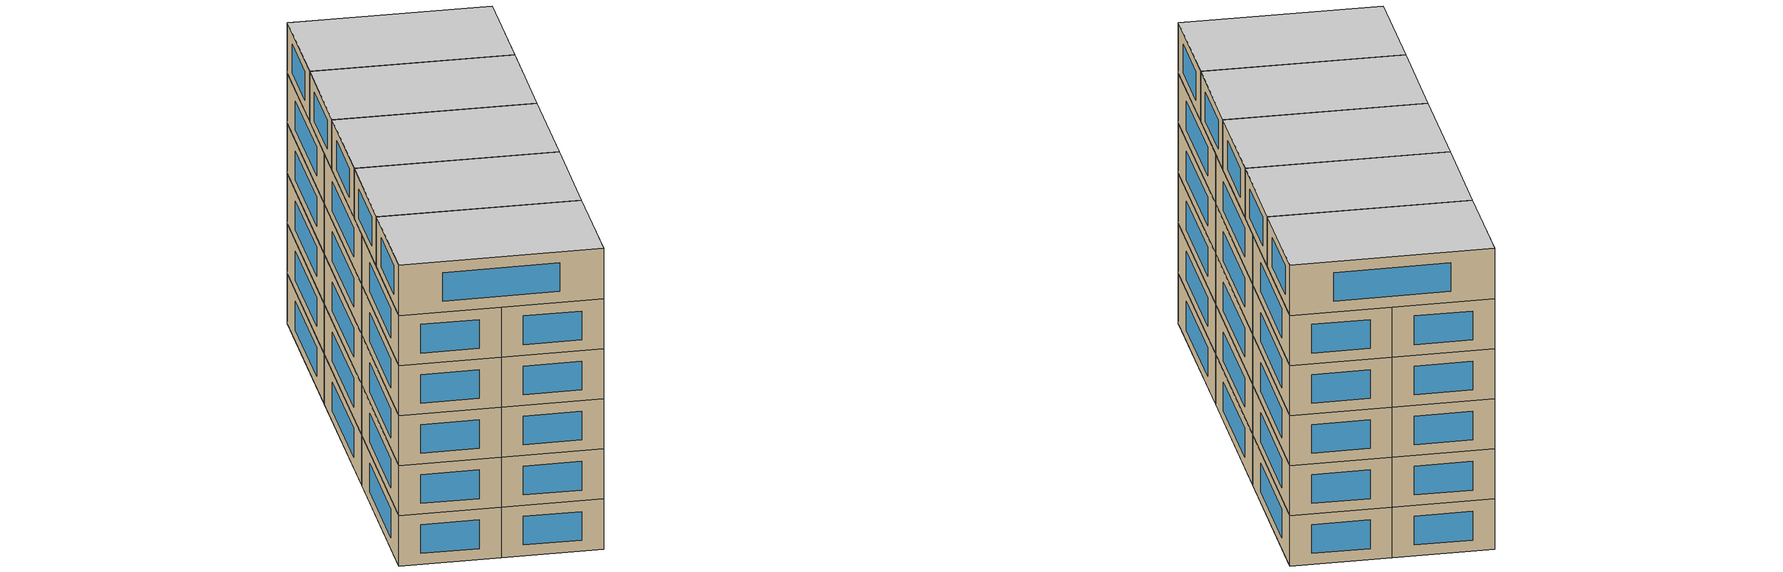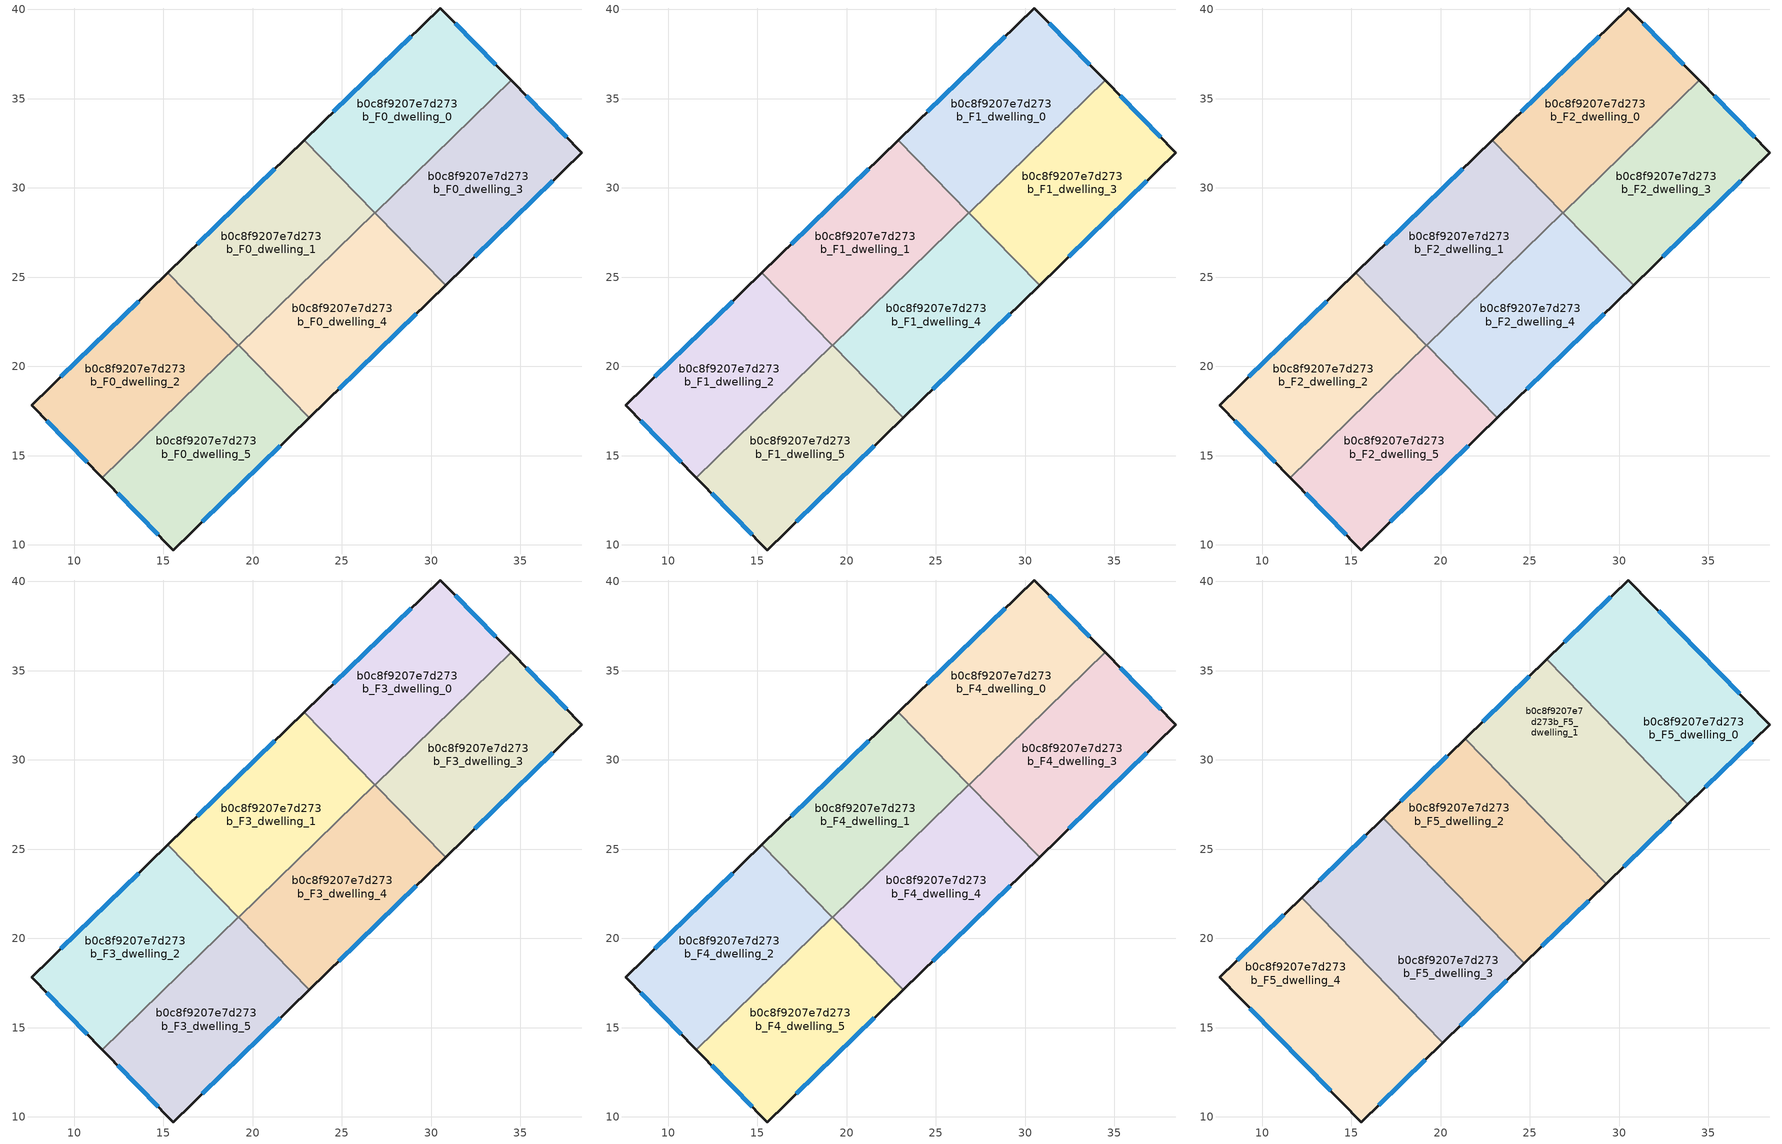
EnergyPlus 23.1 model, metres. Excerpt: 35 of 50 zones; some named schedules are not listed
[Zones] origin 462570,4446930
b0c8f9207e7d273b_F0_dwelling_0
 floor ground (EU_floor_Construction): 30.51,40.08 34.47,36.03 26.83,28.6 22.88,32.67 z0
 wall outside (EU_wall_Construction): 34.47,36.03 30.51,40.08 22.88,32.67 z0:3
 wall to b0c8f9207e7d273b_F0_dwelling_1 (EU_wall_Construction): 22.88,32.67 26.83,28.6 z0:3
 wall to b0c8f9207e7d273b_F0_dwelling_3 (EU_wall_Construction): 26.85,28.62 34.47,36.03 z0:3
 wall to b0c8f9207e7d273b_F0_dwelling_4 (EU_wall_Construction): 26.83,28.6 26.85,28.62 z0:3
 window (EU_Window_Construction): 28.87,38.49 24.51,34.25 / 33.63,36.9 31.36,39.21 z0.64:2.36
b0c8f9207e7d273b_F0_dwelling_1
 floor ground (EU_floor_Construction): 22.88,32.67 26.83,28.6 19.2,21.18 15.25,25.25 z0
 wall outside (EU_wall_Construction): 22.88,32.67 15.25,25.25 z0:3
 wall to b0c8f9207e7d273b_F0_dwelling_2 (EU_wall_Construction): 15.25,25.25 19.2,21.18 z0:3
 wall to b0c8f9207e7d273b_F0_dwelling_4 (EU_wall_Construction): 19.22,21.2 26.83,28.6 z0:3
 wall to b0c8f9207e7d273b_F0_dwelling_5 (EU_wall_Construction): 19.2,21.18 19.22,21.2 z0:3
 window (EU_Window_Construction): 21.24,31.08 16.88,26.84 z0.64:2.36
b0c8f9207e7d273b_F0_dwelling_2
 floor ground (EU_floor_Construction): 15.25,25.25 19.2,21.18 11.58,13.77 7.61,17.83 z0
 wall outside (EU_wall_Construction): 15.25,25.25 7.61,17.83 11.58,13.77 z0:3
 wall to b0c8f9207e7d273b_F0_dwelling_5 (EU_wall_Construction): 11.58,13.77 19.2,21.18 z0:3
 window (EU_Window_Construction): 8.46,16.96 10.73,14.64 / 13.61,23.66 9.25,19.42 z0.64:2.36
b0c8f9207e7d273b_F0_dwelling_3
 floor ground (EU_floor_Construction): 34.47,36.03 38.45,31.98 30.8,24.55 26.85,28.62 z0
 wall outside (EU_wall_Construction): 30.8,24.55 38.45,31.98 34.47,36.03 z0:3
 wall to b0c8f9207e7d273b_F0_dwelling_4 (EU_wall_Construction): 26.85,28.62 30.8,24.55 z0:3
 window (EU_Window_Construction): 37.59,32.85 35.33,35.16 / 32.44,26.14 36.81,30.39 z0.64:2.36
b0c8f9207e7d273b_F0_dwelling_4
 floor ground (EU_floor_Construction): 26.85,28.62 30.8,24.55 23.17,17.13 19.22,21.2 z0
 wall outside (EU_wall_Construction): 23.17,17.13 30.8,24.55 z0:3
 wall to b0c8f9207e7d273b_F0_dwelling_5 (EU_wall_Construction): 19.22,21.2 23.17,17.13 z0:3
 window (EU_Window_Construction): 24.81,18.72 29.17,22.96 z0.64:2.36
b0c8f9207e7d273b_F0_dwelling_5
 floor ground (EU_floor_Construction): 19.22,21.2 23.17,17.13 15.55,9.72 11.58,13.77 z0
 wall outside (EU_wall_Construction): 11.58,13.77 15.55,9.72 23.17,17.13 z0:3
 window (EU_Window_Construction): 12.43,12.9 14.7,10.59 / 17.18,11.31 21.54,15.54 z0.64:2.36
b0c8f9207e7d273b_F1_dwelling_0
 floor to b0c8f9207e7d273b_F0_dwelling_0 (EU_floor_Construction): 30.51,40.08 34.47,36.03 26.83,28.6 22.88,32.67 z3
 wall outside (EU_wall_Construction): 34.47,36.03 30.51,40.08 22.88,32.67 z3:6
 wall to b0c8f9207e7d273b_F1_dwelling_1 (EU_wall_Construction): 22.88,32.67 26.83,28.6 z3:6
 wall to b0c8f9207e7d273b_F1_dwelling_3 (EU_wall_Construction): 26.85,28.62 34.47,36.03 z3:6
 wall to b0c8f9207e7d273b_F1_dwelling_4 (EU_wall_Construction): 26.83,28.6 26.85,28.62 z3:6
 window (EU_Window_Construction): 28.87,38.49 24.51,34.25 / 33.63,36.9 31.36,39.21 z3.64:5.36
b0c8f9207e7d273b_F1_dwelling_1
 floor to b0c8f9207e7d273b_F0_dwelling_1 (EU_floor_Construction): 22.88,32.67 26.83,28.6 19.2,21.18 15.25,25.25 z3
 wall outside (EU_wall_Construction): 22.88,32.67 15.25,25.25 z3:6
 wall to b0c8f9207e7d273b_F1_dwelling_2 (EU_wall_Construction): 15.25,25.25 19.2,21.18 z3:6
 wall to b0c8f9207e7d273b_F1_dwelling_4 (EU_wall_Construction): 19.22,21.2 26.83,28.6 z3:6
 wall to b0c8f9207e7d273b_F1_dwelling_5 (EU_wall_Construction): 19.2,21.18 19.22,21.2 z3:6
 window (EU_Window_Construction): 21.24,31.08 16.88,26.84 z3.64:5.36
b0c8f9207e7d273b_F1_dwelling_2
 floor to b0c8f9207e7d273b_F0_dwelling_2 (EU_floor_Construction): 15.25,25.25 19.2,21.18 11.58,13.77 7.61,17.83 z3
 wall outside (EU_wall_Construction): 15.25,25.25 7.61,17.83 11.58,13.77 z3:6
 wall to b0c8f9207e7d273b_F1_dwelling_5 (EU_wall_Construction): 11.58,13.77 19.2,21.18 z3:6
 window (EU_Window_Construction): 8.46,16.96 10.73,14.64 / 13.61,23.66 9.25,19.42 z3.64:5.36
b0c8f9207e7d273b_F1_dwelling_3
 floor to b0c8f9207e7d273b_F0_dwelling_3 (EU_floor_Construction): 34.47,36.03 38.45,31.98 30.8,24.55 26.85,28.62 z3
 wall outside (EU_wall_Construction): 30.8,24.55 38.45,31.98 34.47,36.03 z3:6
 wall to b0c8f9207e7d273b_F1_dwelling_4 (EU_wall_Construction): 26.85,28.62 30.8,24.55 z3:6
 window (EU_Window_Construction): 37.59,32.85 35.33,35.16 / 32.44,26.14 36.81,30.39 z3.64:5.36
b0c8f9207e7d273b_F1_dwelling_4
 floor to b0c8f9207e7d273b_F0_dwelling_4 (EU_floor_Construction): 26.85,28.62 30.8,24.55 23.17,17.13 19.22,21.2 z3
 wall outside (EU_wall_Construction): 23.17,17.13 30.8,24.55 z3:6
 wall to b0c8f9207e7d273b_F1_dwelling_5 (EU_wall_Construction): 19.22,21.2 23.17,17.13 z3:6
 window (EU_Window_Construction): 24.81,18.72 29.17,22.96 z3.64:5.36
b0c8f9207e7d273b_F1_dwelling_5
 floor to b0c8f9207e7d273b_F0_dwelling_5 (EU_floor_Construction): 19.22,21.2 23.17,17.13 15.55,9.72 11.58,13.77 z3
 wall outside (EU_wall_Construction): 11.58,13.77 15.55,9.72 23.17,17.13 z3:6
 window (EU_Window_Construction): 12.43,12.9 14.7,10.59 / 17.18,11.31 21.54,15.54 z3.64:5.36
b0c8f9207e7d273b_F2_dwelling_0
 floor to b0c8f9207e7d273b_F1_dwelling_0 (EU_floor_Construction): 30.51,40.08 34.47,36.03 26.83,28.6 22.88,32.67 z6
 wall outside (EU_wall_Construction): 34.47,36.03 30.51,40.08 22.88,32.67 z6:9
 wall to b0c8f9207e7d273b_F2_dwelling_1 (EU_wall_Construction): 22.88,32.67 26.83,28.6 z6:9
 wall to b0c8f9207e7d273b_F2_dwelling_3 (EU_wall_Construction): 26.85,28.62 34.47,36.03 z6:9
 wall to b0c8f9207e7d273b_F2_dwelling_4 (EU_wall_Construction): 26.83,28.6 26.85,28.62 z6:9
 window (EU_Window_Construction): 28.87,38.49 24.51,34.25 / 33.63,36.9 31.36,39.21 z6.64:8.36
b0c8f9207e7d273b_F2_dwelling_1
 floor to b0c8f9207e7d273b_F1_dwelling_1 (EU_floor_Construction): 22.88,32.67 26.83,28.6 19.2,21.18 15.25,25.25 z6
 wall outside (EU_wall_Construction): 22.88,32.67 15.25,25.25 z6:9
 wall to b0c8f9207e7d273b_F2_dwelling_2 (EU_wall_Construction): 15.25,25.25 19.2,21.18 z6:9
 wall to b0c8f9207e7d273b_F2_dwelling_4 (EU_wall_Construction): 19.22,21.2 26.83,28.6 z6:9
 wall to b0c8f9207e7d273b_F2_dwelling_5 (EU_wall_Construction): 19.2,21.18 19.22,21.2 z6:9
 window (EU_Window_Construction): 21.24,31.08 16.88,26.84 z6.64:8.36
b0c8f9207e7d273b_F2_dwelling_2
 floor to b0c8f9207e7d273b_F1_dwelling_2 (EU_floor_Construction): 15.25,25.25 19.2,21.18 11.58,13.77 7.61,17.83 z6
 wall outside (EU_wall_Construction): 15.25,25.25 7.61,17.83 11.58,13.77 z6:9
 wall to b0c8f9207e7d273b_F2_dwelling_5 (EU_wall_Construction): 11.58,13.77 19.2,21.18 z6:9
 window (EU_Window_Construction): 8.46,16.96 10.73,14.64 / 13.61,23.66 9.25,19.42 z6.64:8.36
b0c8f9207e7d273b_F2_dwelling_3
 floor to b0c8f9207e7d273b_F1_dwelling_3 (EU_floor_Construction): 34.47,36.03 38.45,31.98 30.8,24.55 26.85,28.62 z6
 wall outside (EU_wall_Construction): 30.8,24.55 38.45,31.98 34.47,36.03 z6:9
 wall to b0c8f9207e7d273b_F2_dwelling_4 (EU_wall_Construction): 26.85,28.62 30.8,24.55 z6:9
 window (EU_Window_Construction): 37.59,32.85 35.33,35.16 / 32.44,26.14 36.81,30.39 z6.64:8.36
b0c8f9207e7d273b_F2_dwelling_4
 floor to b0c8f9207e7d273b_F1_dwelling_4 (EU_floor_Construction): 26.85,28.62 30.8,24.55 23.17,17.13 19.22,21.2 z6
 wall outside (EU_wall_Construction): 23.17,17.13 30.8,24.55 z6:9
 wall to b0c8f9207e7d273b_F2_dwelling_5 (EU_wall_Construction): 19.22,21.2 23.17,17.13 z6:9
 window (EU_Window_Construction): 24.81,18.72 29.17,22.96 z6.64:8.36
b0c8f9207e7d273b_F2_dwelling_5
 floor to b0c8f9207e7d273b_F1_dwelling_5 (EU_floor_Construction): 19.22,21.2 23.17,17.13 15.55,9.72 11.58,13.77 z6
 wall outside (EU_wall_Construction): 11.58,13.77 15.55,9.72 23.17,17.13 z6:9
 window (EU_Window_Construction): 12.43,12.9 14.7,10.59 / 17.18,11.31 21.54,15.54 z6.64:8.36
b0c8f9207e7d273b_F3_dwelling_0
 floor to b0c8f9207e7d273b_F2_dwelling_0 (EU_floor_Construction): 30.51,40.08 34.47,36.03 26.83,28.6 22.88,32.67 z9
 wall outside (EU_wall_Construction): 34.47,36.03 30.51,40.08 22.88,32.67 z9:12
 wall to b0c8f9207e7d273b_F3_dwelling_1 (EU_wall_Construction): 22.88,32.67 26.83,28.6 z9:12
 wall to b0c8f9207e7d273b_F3_dwelling_3 (EU_wall_Construction): 26.85,28.62 34.47,36.03 z9:12
 wall to b0c8f9207e7d273b_F3_dwelling_4 (EU_wall_Construction): 26.83,28.6 26.85,28.62 z9:12
 window (EU_Window_Construction): 28.87,38.49 24.51,34.25 / 33.63,36.9 31.36,39.21 z9.64:11.36
b0c8f9207e7d273b_F3_dwelling_1
 floor to b0c8f9207e7d273b_F2_dwelling_1 (EU_floor_Construction): 22.88,32.67 26.83,28.6 19.2,21.18 15.25,25.25 z9
 wall outside (EU_wall_Construction): 22.88,32.67 15.25,25.25 z9:12
 wall to b0c8f9207e7d273b_F3_dwelling_2 (EU_wall_Construction): 15.25,25.25 19.2,21.18 z9:12
 wall to b0c8f9207e7d273b_F3_dwelling_4 (EU_wall_Construction): 19.22,21.2 26.83,28.6 z9:12
 wall to b0c8f9207e7d273b_F3_dwelling_5 (EU_wall_Construction): 19.2,21.18 19.22,21.2 z9:12
 window (EU_Window_Construction): 21.24,31.08 16.88,26.84 z9.64:11.36
b0c8f9207e7d273b_F3_dwelling_2
 floor to b0c8f9207e7d273b_F2_dwelling_2 (EU_floor_Construction): 15.25,25.25 19.2,21.18 11.58,13.77 7.61,17.83 z9
 wall outside (EU_wall_Construction): 15.25,25.25 7.61,17.83 11.58,13.77 z9:12
 wall to b0c8f9207e7d273b_F3_dwelling_5 (EU_wall_Construction): 11.58,13.77 19.2,21.18 z9:12
 window (EU_Window_Construction): 8.46,16.96 10.73,14.64 / 13.61,23.66 9.25,19.42 z9.64:11.36
b0c8f9207e7d273b_F3_dwelling_3
 floor to b0c8f9207e7d273b_F2_dwelling_3 (EU_floor_Construction): 34.47,36.03 38.45,31.98 30.8,24.55 26.85,28.62 z9
 wall outside (EU_wall_Construction): 30.8,24.55 38.45,31.98 34.47,36.03 z9:12
 wall to b0c8f9207e7d273b_F3_dwelling_4 (EU_wall_Construction): 26.85,28.62 30.8,24.55 z9:12
 window (EU_Window_Construction): 37.59,32.85 35.33,35.16 / 32.44,26.14 36.81,30.39 z9.64:11.36
b0c8f9207e7d273b_F3_dwelling_4
 floor to b0c8f9207e7d273b_F2_dwelling_4 (EU_floor_Construction): 26.85,28.62 30.8,24.55 23.17,17.13 19.22,21.2 z9
 wall outside (EU_wall_Construction): 23.17,17.13 30.8,24.55 z9:12
 wall to b0c8f9207e7d273b_F3_dwelling_5 (EU_wall_Construction): 19.22,21.2 23.17,17.13 z9:12
 window (EU_Window_Construction): 24.81,18.72 29.17,22.96 z9.64:11.36
b0c8f9207e7d273b_F3_dwelling_5
 floor to b0c8f9207e7d273b_F2_dwelling_5 (EU_floor_Construction): 19.22,21.2 23.17,17.13 15.55,9.72 11.58,13.77 z9
 wall outside (EU_wall_Construction): 11.58,13.77 15.55,9.72 23.17,17.13 z9:12
 window (EU_Window_Construction): 12.43,12.9 14.7,10.59 / 17.18,11.31 21.54,15.54 z9.64:11.36
b0c8f9207e7d273b_F4_dwelling_0
 floor to b0c8f9207e7d273b_F3_dwelling_0 (EU_floor_Construction): 30.51,40.08 34.47,36.03 26.83,28.6 22.88,32.67 z12
 wall outside (EU_wall_Construction): 34.47,36.03 30.51,40.08 22.88,32.67 z12:15
 wall to b0c8f9207e7d273b_F4_dwelling_1 (EU_wall_Construction): 22.88,32.67 26.83,28.6 z12:15
 wall to b0c8f9207e7d273b_F4_dwelling_3 (EU_wall_Construction): 26.85,28.62 34.47,36.03 z12:15
 wall to b0c8f9207e7d273b_F4_dwelling_4 (EU_wall_Construction): 26.83,28.6 26.85,28.62 z12:15
 window (EU_Window_Construction): 28.87,38.49 24.51,34.25 / 33.63,36.9 31.36,39.21 z12.64:14.36
b0c8f9207e7d273b_F4_dwelling_1
 floor to b0c8f9207e7d273b_F3_dwelling_1 (EU_floor_Construction): 22.88,32.67 26.83,28.6 19.2,21.18 15.25,25.25 z12
 wall outside (EU_wall_Construction): 22.88,32.67 15.25,25.25 z12:15
 wall to b0c8f9207e7d273b_F4_dwelling_2 (EU_wall_Construction): 15.25,25.25 19.2,21.18 z12:15
 wall to b0c8f9207e7d273b_F4_dwelling_4 (EU_wall_Construction): 19.22,21.2 26.83,28.6 z12:15
 wall to b0c8f9207e7d273b_F4_dwelling_5 (EU_wall_Construction): 19.2,21.18 19.22,21.2 z12:15
 window (EU_Window_Construction): 21.24,31.08 16.88,26.84 z12.64:14.36
b0c8f9207e7d273b_F4_dwelling_2
 floor to b0c8f9207e7d273b_F3_dwelling_2 (EU_floor_Construction): 15.25,25.25 19.2,21.18 11.58,13.77 7.61,17.83 z12
 wall outside (EU_wall_Construction): 15.25,25.25 7.61,17.83 11.58,13.77 z12:15
 wall to b0c8f9207e7d273b_F4_dwelling_5 (EU_wall_Construction): 11.58,13.77 19.2,21.18 z12:15
 window (EU_Window_Construction): 8.46,16.96 10.73,14.64 / 13.61,23.66 9.25,19.42 z12.64:14.36
b0c8f9207e7d273b_F4_dwelling_3
 floor to b0c8f9207e7d273b_F3_dwelling_3 (EU_floor_Construction): 34.47,36.03 38.45,31.98 30.8,24.55 26.85,28.62 z12
 wall outside (EU_wall_Construction): 30.8,24.55 38.45,31.98 34.47,36.03 z12:15
 wall to b0c8f9207e7d273b_F4_dwelling_4 (EU_wall_Construction): 26.85,28.62 30.8,24.55 z12:15
 window (EU_Window_Construction): 37.59,32.85 35.33,35.16 / 32.44,26.14 36.81,30.39 z12.64:14.36
b0c8f9207e7d273b_F4_dwelling_4
 floor to b0c8f9207e7d273b_F3_dwelling_4 (EU_floor_Construction): 26.85,28.62 30.8,24.55 23.17,17.13 19.22,21.2 z12
 wall outside (EU_wall_Construction): 23.17,17.13 30.8,24.55 z12:15
 wall to b0c8f9207e7d273b_F4_dwelling_5 (EU_wall_Construction): 19.22,21.2 23.17,17.13 z12:15
 window (EU_Window_Construction): 24.81,18.72 29.17,22.96 z12.64:14.36
 ceiling adiabatic (EU_roof_Construction): 24.69,18.61 20.74,22.67 19.22,21.2 23.17,17.13 z15
b0c8f9207e7d273b_F4_dwelling_5
 floor to b0c8f9207e7d273b_F3_dwelling_5 (EU_floor_Construction): 19.22,21.2 23.17,17.13 15.55,9.72 11.58,13.77 z12
 wall outside (EU_wall_Construction): 11.58,13.77 15.55,9.72 23.17,17.13 z12:15
 window (EU_Window_Construction): 12.43,12.9 14.7,10.59 / 17.18,11.31 21.54,15.54 z12.64:14.36
b0c8f9207e7d273b_F5_dwelling_0
 floor to b0c8f9207e7d273b_F4_dwelling_0 (EU_floor_Construction): 30.51,40.08 34.47,36.03 29.9,31.58 25.94,35.64 z15
 floor to b0c8f9207e7d273b_F4_dwelling_3 (EU_floor_Construction): 34.47,36.03 38.45,31.98 33.85,27.51 29.9,31.58 z15
 wall outside (EU_wall_Construction): 33.85,27.51 38.45,31.98 30.51,40.08 25.94,35.64 z15:18
 wall to b0c8f9207e7d273b_F5_dwelling_1 (EU_wall_Construction): 25.94,35.64 33.85,27.51 z15:18
 window (EU_Window_Construction): 29.53,39.13 26.92,36.59 / 36.74,33.72 32.21,38.34 / 34.83,28.47 37.46,31.02 z15.64:17.36
 ceiling to b0c8f9207e7d273b_F6_dwelling_0 (EU_floor_Construction): 38.45,31.98 30.51,40.08 25.94,35.64 33.85,27.51 z18
b0c8f9207e7d273b_F5_dwelling_1
 floor to b0c8f9207e7d273b_F4_dwelling_3 (EU_floor_Construction): 29.89,31.58 33.85,27.51 30.8,24.55 26.85,28.62 z15
 floor to b0c8f9207e7d273b_F4_dwelling_4 (EU_floor_Construction): 26.85,28.62 30.8,24.55 29.27,23.06 25.32,27.13 z15
 floor to b0c8f9207e7d273b_F4_dwelling_0 (EU_floor_Construction): 25.94,35.64 29.89,31.58 26.83,28.6 22.88,32.67 z15
 floor to b0c8f9207e7d273b_F4_dwelling_1 (EU_floor_Construction): 22.88,32.67 26.83,28.6 25.32,27.13 21.36,31.19 z15
 wall outside (EU_wall_Construction): 25.94,35.64 21.36,31.19 / 29.27,23.06 33.85,27.51 z15:18
 wall to b0c8f9207e7d273b_F5_dwelling_2 (EU_wall_Construction): 21.36,31.19 29.27,23.06 z15:18
 window (EU_Window_Construction): 24.96,34.69 22.34,32.14 / 30.25,24.01 32.87,26.56 z15.64:17.36
 ceiling to b0c8f9207e7d273b_F6_dwelling_1 (EU_floor_Construction): 33.85,27.51 25.94,35.64 21.36,31.19 29.27,23.06 z18
b0c8f9207e7d273b_F5_dwelling_2
 floor to b0c8f9207e7d273b_F4_dwelling_1 (EU_floor_Construction): 21.36,31.19 25.32,27.13 20.74,22.67 16.78,26.74 z15
 floor to b0c8f9207e7d273b_F4_dwelling_4 (EU_floor_Construction): 25.32,27.13 29.27,23.06 24.69,18.61 20.74,22.67 z15
 wall outside (EU_wall_Construction): 21.36,31.19 16.78,26.74 / 24.69,18.61 29.27,23.06 z15:18
 wall to b0c8f9207e7d273b_F5_dwelling_3 (EU_wall_Construction): 16.78,26.74 24.69,18.61 z15:18
 window (EU_Window_Construction): 20.38,30.24 17.76,27.69 / 25.67,19.56 28.29,22.11 z15.64:17.36
 ceiling to b0c8f9207e7d273b_F6_dwelling_2 (EU_floor_Construction): 29.27,23.06 21.36,31.19 16.78,26.74 24.69,18.61 z18
b0c8f9207e7d273b_F5_dwelling_3
 floor to b0c8f9207e7d273b_F4_dwelling_5 (EU_floor_Construction): 19.22,21.2 23.17,17.13 20.11,14.16 16.16,18.22 z15
 floor to b0c8f9207e7d273b_F4_dwelling_2 (EU_floor_Construction): 15.25,25.25 19.2,21.18 16.16,18.22 12.2,22.29 z15
 floor to b0c8f9207e7d273b_F4_dwelling_1 (EU_floor_Construction): 16.78,26.74 20.74,22.67 19.2,21.18 15.25,25.25 z15
 floor adiabatic (EU_floor_Construction): 20.74,22.67 24.69,18.61 20.11,14.16 16.16,18.22 z15
 wall outside (EU_wall_Construction): 16.78,26.74 12.2,22.29 / 20.11,14.16 24.69,18.61 z15:18
 wall to b0c8f9207e7d273b_F5_dwelling_4 (EU_wall_Construction): 12.2,22.29 20.11,14.16 z15:18
 window (EU_Window_Construction): 15.8,25.79 13.18,23.24 / 21.09,15.11 23.71,17.65 z15.64:17.36
 ceiling to b0c8f9207e7d273b_F6_dwelling_3 (EU_floor_Construction): 24.69,18.61 16.78,26.74 12.2,22.29 20.11,14.16 z18
b0c8f9207e7d273b_F5_dwelling_4
 floor to b0c8f9207e7d273b_F4_dwelling_2 (EU_floor_Construction): 12.2,22.29 16.16,18.22 11.58,13.77 7.61,17.83 z15
 floor to b0c8f9207e7d273b_F4_dwelling_5 (EU_floor_Construction): 16.16,18.22 20.11,14.16 15.55,9.72 11.58,13.77 z15
 wall outside (EU_wall_Construction): 12.2,22.29 7.61,17.83 15.55,9.72 20.11,14.16 z15:18
 window (EU_Window_Construction): 16.53,10.67 19.14,13.21 / 9.31,16.09 13.85,11.45 / 11.22,21.33 8.59,18.78 z15.64:17.36
 ceiling to b0c8f9207e7d273b_F6_dwelling_4 (EU_floor_Construction): 20.11,14.16 12.2,22.29 7.61,17.83 15.55,9.72 z18
[Building]
EU S2 Campaign: North Axis=0; Terrain=City; Solar Distribution=FullExterior
[Site:Location]
Yerevan-Zvartnots.Intl.AP: Latitude=40.15; Longitude=44.383; Time Zone=4; Elevation=854
[SizingPeriod:WeatherFileDays]
AnnualSizingPeriod: Begin Month=1; Begin Day of Month=1; End Month=12; End Day of Month=31; Day of Week for Start Day=Monday; Use Weather File Daylight Saving Period=No; Use Weather File Rain and Snow Indicators=No
[MATERIAL]
EU_InternalMass_Material: Roughness=MediumRough; Thickness=0.1; Conductivity=1; Density=1800; Specific Heat=900; Thermal Absorptance=0.9; Solar Absorptance=0.7; Visible Absorptance=0.7
[MATERIAL:NOMASS] Roughness=MediumRough; Thermal Absorptance=0.9; Solar Absorptance=0.7; Visible Absorptance=0.7
Name | Thermal Resistance
EU_wall_NoMass | 1.05043
EU_roof_NoMass | 1.45357
EU_floor_NoMass | 0.478065
[WINDOWMATERIAL:SIMPLEGLAZINGSYSTEM]
EU_Window_SimpleGlazing: UFactor=2.5566; Solar Heat Gain Coefficient=0.75; Visible Transmittance=0.75
[CONSTRUCTION]
EU_wall_Construction: EU_wall_NoMass
EU_roof_Construction: EU_roof_NoMass
EU_floor_Construction: EU_floor_NoMass
EU_Window_Construction: EU_Window_SimpleGlazing
EU_InternalMass_Construction: EU_InternalMass_Material
[ZONE] Type=1; Multiplier=1; Ceiling Height=autocalculate; Floor Area=autocalculate; Part of Total Floor Area=Yes
Name | Volume
b0c8f9207e7d273b_F0_dwelling_0; b0c8f9207e7d273b_F1_dwelling_0; b0c8f9207e7d273b_F2_dwelling_0; b0c8f9207e7d273b_F3_dwelling_0; b0c8f9207e7d273b_F4_dwelling_0 | 181.111
b0c8f9207e7d273b_F5_dwelling_0 | 217.317
b0c8f9207e7d273b_F0_dwelling_1; b0c8f9207e7d273b_F1_dwelling_1; b0c8f9207e7d273b_F2_dwelling_1; b0c8f9207e7d273b_F3_dwelling_1; b0c8f9207e7d273b_F4_dwelling_1 | 181.122
b0c8f9207e7d273b_F5_dwelling_1 | 217.331
b0c8f9207e7d273b_F0_dwelling_2; b0c8f9207e7d273b_F1_dwelling_2; b0c8f9207e7d273b_F2_dwelling_2; b0c8f9207e7d273b_F3_dwelling_2; b0c8f9207e7d273b_F4_dwelling_2 | 181.099
b0c8f9207e7d273b_F5_dwelling_2 | 217.329
b0c8f9207e7d273b_F0_dwelling_3; b0c8f9207e7d273b_F1_dwelling_3; b0c8f9207e7d273b_F2_dwelling_3; b0c8f9207e7d273b_F3_dwelling_3; b0c8f9207e7d273b_F4_dwelling_3 | 181.118
b0c8f9207e7d273b_F5_dwelling_3 | 217.322
b0c8f9207e7d273b_F0_dwelling_4; b0c8f9207e7d273b_F1_dwelling_4; b0c8f9207e7d273b_F2_dwelling_4; b0c8f9207e7d273b_F3_dwelling_4; b0c8f9207e7d273b_F4_dwelling_4 | 181.11
b0c8f9207e7d273b_F5_dwelling_4 | 217.338
b0c8f9207e7d273b_F0_dwelling_5; b0c8f9207e7d273b_F1_dwelling_5; b0c8f9207e7d273b_F2_dwelling_5; b0c8f9207e7d273b_F3_dwelling_5; b0c8f9207e7d273b_F4_dwelling_5 | 181.107
[INTERNALMASS] Construction=EU_InternalMass_Construction
Name | Zone or ZoneList | Surface Area
b0c8f9207e7d273b_F0_dwelling_0_EU_InternalMass | b0c8f9207e7d273b_F0_dwelling_0 | 60.3702
b0c8f9207e7d273b_F0_dwelling_1_EU_InternalMass | b0c8f9207e7d273b_F0_dwelling_1 | 60.3741
b0c8f9207e7d273b_F0_dwelling_2_EU_InternalMass | b0c8f9207e7d273b_F0_dwelling_2 | 60.3665
b0c8f9207e7d273b_F0_dwelling_3_EU_InternalMass | b0c8f9207e7d273b_F0_dwelling_3 | 60.3727
b0c8f9207e7d273b_F0_dwelling_4_EU_InternalMass | b0c8f9207e7d273b_F0_dwelling_4 | 60.3703
b0c8f9207e7d273b_F0_dwelling_5_EU_InternalMass | b0c8f9207e7d273b_F0_dwelling_5 | 60.369
b0c8f9207e7d273b_F1_dwelling_0_EU_InternalMass | b0c8f9207e7d273b_F1_dwelling_0 | 60.3702
b0c8f9207e7d273b_F1_dwelling_1_EU_InternalMass | b0c8f9207e7d273b_F1_dwelling_1 | 60.3741
b0c8f9207e7d273b_F1_dwelling_2_EU_InternalMass | b0c8f9207e7d273b_F1_dwelling_2 | 60.3665
b0c8f9207e7d273b_F1_dwelling_3_EU_InternalMass | b0c8f9207e7d273b_F1_dwelling_3 | 60.3727
b0c8f9207e7d273b_F1_dwelling_4_EU_InternalMass | b0c8f9207e7d273b_F1_dwelling_4 | 60.3703
b0c8f9207e7d273b_F1_dwelling_5_EU_InternalMass | b0c8f9207e7d273b_F1_dwelling_5 | 60.369
b0c8f9207e7d273b_F2_dwelling_0_EU_InternalMass | b0c8f9207e7d273b_F2_dwelling_0 | 60.3702
b0c8f9207e7d273b_F2_dwelling_1_EU_InternalMass | b0c8f9207e7d273b_F2_dwelling_1 | 60.3741
b0c8f9207e7d273b_F2_dwelling_2_EU_InternalMass | b0c8f9207e7d273b_F2_dwelling_2 | 60.3665
b0c8f9207e7d273b_F2_dwelling_3_EU_InternalMass | b0c8f9207e7d273b_F2_dwelling_3 | 60.3727
b0c8f9207e7d273b_F2_dwelling_4_EU_InternalMass | b0c8f9207e7d273b_F2_dwelling_4 | 60.3703
b0c8f9207e7d273b_F2_dwelling_5_EU_InternalMass | b0c8f9207e7d273b_F2_dwelling_5 | 60.369
b0c8f9207e7d273b_F3_dwelling_0_EU_InternalMass | b0c8f9207e7d273b_F3_dwelling_0 | 60.3702
b0c8f9207e7d273b_F3_dwelling_1_EU_InternalMass | b0c8f9207e7d273b_F3_dwelling_1 | 60.3741
b0c8f9207e7d273b_F3_dwelling_2_EU_InternalMass | b0c8f9207e7d273b_F3_dwelling_2 | 60.3665
b0c8f9207e7d273b_F3_dwelling_3_EU_InternalMass | b0c8f9207e7d273b_F3_dwelling_3 | 60.3727
b0c8f9207e7d273b_F3_dwelling_4_EU_InternalMass | b0c8f9207e7d273b_F3_dwelling_4 | 60.3703
b0c8f9207e7d273b_F3_dwelling_5_EU_InternalMass | b0c8f9207e7d273b_F3_dwelling_5 | 60.369
b0c8f9207e7d273b_F4_dwelling_0_EU_InternalMass | b0c8f9207e7d273b_F4_dwelling_0 | 60.3702
b0c8f9207e7d273b_F4_dwelling_1_EU_InternalMass | b0c8f9207e7d273b_F4_dwelling_1 | 60.3741
b0c8f9207e7d273b_F4_dwelling_2_EU_InternalMass | b0c8f9207e7d273b_F4_dwelling_2 | 60.3665
b0c8f9207e7d273b_F4_dwelling_3_EU_InternalMass | b0c8f9207e7d273b_F4_dwelling_3 | 60.3727
b0c8f9207e7d273b_F4_dwelling_4_EU_InternalMass | b0c8f9207e7d273b_F4_dwelling_4 | 60.3703
b0c8f9207e7d273b_F4_dwelling_5_EU_InternalMass | b0c8f9207e7d273b_F4_dwelling_5 | 60.369
b0c8f9207e7d273b_F5_dwelling_0_EU_InternalMass | b0c8f9207e7d273b_F5_dwelling_0 | 72.4388
b0c8f9207e7d273b_F5_dwelling_1_EU_InternalMass | b0c8f9207e7d273b_F5_dwelling_1 | 72.4438
b0c8f9207e7d273b_F5_dwelling_2_EU_InternalMass | b0c8f9207e7d273b_F5_dwelling_2 | 72.4428
b0c8f9207e7d273b_F5_dwelling_3_EU_InternalMass | b0c8f9207e7d273b_F5_dwelling_3 | 72.4405
b0c8f9207e7d273b_F5_dwelling_4_EU_InternalMass | b0c8f9207e7d273b_F5_dwelling_4 | 72.446
[OTHEREQUIPMENT] Fuel Type=Electricity; Design Level Calculation Method=Watts/Area; Power per Zone Floor Area=1; Fraction Latent=0; Fraction Radiant=0; Fraction Lost=0; Carbon Dioxide Generation Rate=0; EndUse Subcategory=EU_Step8_InternalGains
Name | Zone or ZoneList or Space or SpaceList | Schedule
EU_Step8_InternalGain_b0c8f9207e7d273b_F0_dwelling_0_f000 | b0c8f9207e7d273b_F0_dwelling_0 | EU_Step8_GainSchedule_b0c8f9207e7d273b_F0_dwelling_0_f000
EU_Step8_InternalGain_b0c8f9207e7d273b_F0_dwelling_1_f000 | b0c8f9207e7d273b_F0_dwelling_1 | EU_Step8_GainSchedule_b0c8f9207e7d273b_F0_dwelling_1_f000
EU_Step8_InternalGain_b0c8f9207e7d273b_F0_dwelling_2_f000 | b0c8f9207e7d273b_F0_dwelling_2 | EU_Step8_GainSchedule_b0c8f9207e7d273b_F0_dwelling_2_f000
EU_Step8_InternalGain_b0c8f9207e7d273b_F0_dwelling_3_f000 | b0c8f9207e7d273b_F0_dwelling_3 | EU_Step8_GainSchedule_b0c8f9207e7d273b_F0_dwelling_3_f000
EU_Step8_InternalGain_b0c8f9207e7d273b_F0_dwelling_4_f000 | b0c8f9207e7d273b_F0_dwelling_4 | EU_Step8_GainSchedule_b0c8f9207e7d273b_F0_dwelling_4_f000
EU_Step8_InternalGain_b0c8f9207e7d273b_F0_dwelling_5_f000 | b0c8f9207e7d273b_F0_dwelling_5 | EU_Step8_GainSchedule_b0c8f9207e7d273b_F0_dwelling_5_f000
EU_Step8_InternalGain_b0c8f9207e7d273b_F1_dwelling_0_f000 | b0c8f9207e7d273b_F1_dwelling_0 | EU_Step8_GainSchedule_b0c8f9207e7d273b_F1_dwelling_0_f000
EU_Step8_InternalGain_b0c8f9207e7d273b_F1_dwelling_1_f000 | b0c8f9207e7d273b_F1_dwelling_1 | EU_Step8_GainSchedule_b0c8f9207e7d273b_F1_dwelling_1_f000
EU_Step8_InternalGain_b0c8f9207e7d273b_F1_dwelling_2_f000 | b0c8f9207e7d273b_F1_dwelling_2 | EU_Step8_GainSchedule_b0c8f9207e7d273b_F1_dwelling_2_f000
EU_Step8_InternalGain_b0c8f9207e7d273b_F1_dwelling_3_f000 | b0c8f9207e7d273b_F1_dwelling_3 | EU_Step8_GainSchedule_b0c8f9207e7d273b_F1_dwelling_3_f000
EU_Step8_InternalGain_b0c8f9207e7d273b_F1_dwelling_4_f000 | b0c8f9207e7d273b_F1_dwelling_4 | EU_Step8_GainSchedule_b0c8f9207e7d273b_F1_dwelling_4_f000
EU_Step8_InternalGain_b0c8f9207e7d273b_F1_dwelling_5_f000 | b0c8f9207e7d273b_F1_dwelling_5 | EU_Step8_GainSchedule_b0c8f9207e7d273b_F1_dwelling_5_f000
EU_Step8_InternalGain_b0c8f9207e7d273b_F2_dwelling_0_f000 | b0c8f9207e7d273b_F2_dwelling_0 | EU_Step8_GainSchedule_b0c8f9207e7d273b_F2_dwelling_0_f000
EU_Step8_InternalGain_b0c8f9207e7d273b_F2_dwelling_1_f000 | b0c8f9207e7d273b_F2_dwelling_1 | EU_Step8_GainSchedule_b0c8f9207e7d273b_F2_dwelling_1_f000
EU_Step8_InternalGain_b0c8f9207e7d273b_F2_dwelling_2_f000 | b0c8f9207e7d273b_F2_dwelling_2 | EU_Step8_GainSchedule_b0c8f9207e7d273b_F2_dwelling_2_f000
EU_Step8_InternalGain_b0c8f9207e7d273b_F2_dwelling_3_f000 | b0c8f9207e7d273b_F2_dwelling_3 | EU_Step8_GainSchedule_b0c8f9207e7d273b_F2_dwelling_3_f000
EU_Step8_InternalGain_b0c8f9207e7d273b_F2_dwelling_4_f000 | b0c8f9207e7d273b_F2_dwelling_4 | EU_Step8_GainSchedule_b0c8f9207e7d273b_F2_dwelling_4_f000
EU_Step8_InternalGain_b0c8f9207e7d273b_F2_dwelling_5_f000 | b0c8f9207e7d273b_F2_dwelling_5 | EU_Step8_GainSchedule_b0c8f9207e7d273b_F2_dwelling_5_f000
EU_Step8_InternalGain_b0c8f9207e7d273b_F3_dwelling_0_f000 | b0c8f9207e7d273b_F3_dwelling_0 | EU_Step8_GainSchedule_b0c8f9207e7d273b_F3_dwelling_0_f000
EU_Step8_InternalGain_b0c8f9207e7d273b_F3_dwelling_1_f000 | b0c8f9207e7d273b_F3_dwelling_1 | EU_Step8_GainSchedule_b0c8f9207e7d273b_F3_dwelling_1_f000
EU_Step8_InternalGain_b0c8f9207e7d273b_F3_dwelling_2_f000 | b0c8f9207e7d273b_F3_dwelling_2 | EU_Step8_GainSchedule_b0c8f9207e7d273b_F3_dwelling_2_f000
EU_Step8_InternalGain_b0c8f9207e7d273b_F3_dwelling_3_f000 | b0c8f9207e7d273b_F3_dwelling_3 | EU_Step8_GainSchedule_b0c8f9207e7d273b_F3_dwelling_3_f000
EU_Step8_InternalGain_b0c8f9207e7d273b_F3_dwelling_4_f000 | b0c8f9207e7d273b_F3_dwelling_4 | EU_Step8_GainSchedule_b0c8f9207e7d273b_F3_dwelling_4_f000
EU_Step8_InternalGain_b0c8f9207e7d273b_F3_dwelling_5_f000 | b0c8f9207e7d273b_F3_dwelling_5 | EU_Step8_GainSchedule_b0c8f9207e7d273b_F3_dwelling_5_f000
EU_Step8_InternalGain_b0c8f9207e7d273b_F4_dwelling_0_f000 | b0c8f9207e7d273b_F4_dwelling_0 | EU_Step8_GainSchedule_b0c8f9207e7d273b_F4_dwelling_0_f000
EU_Step8_InternalGain_b0c8f9207e7d273b_F4_dwelling_1_f000 | b0c8f9207e7d273b_F4_dwelling_1 | EU_Step8_GainSchedule_b0c8f9207e7d273b_F4_dwelling_1_f000
EU_Step8_InternalGain_b0c8f9207e7d273b_F4_dwelling_2_f000 | b0c8f9207e7d273b_F4_dwelling_2 | EU_Step8_GainSchedule_b0c8f9207e7d273b_F4_dwelling_2_f000
EU_Step8_InternalGain_b0c8f9207e7d273b_F4_dwelling_3_f000 | b0c8f9207e7d273b_F4_dwelling_3 | EU_Step8_GainSchedule_b0c8f9207e7d273b_F4_dwelling_3_f000
EU_Step8_InternalGain_b0c8f9207e7d273b_F4_dwelling_4_f000 | b0c8f9207e7d273b_F4_dwelling_4 | EU_Step8_GainSchedule_b0c8f9207e7d273b_F4_dwelling_4_f000
EU_Step8_InternalGain_b0c8f9207e7d273b_F4_dwelling_5_f000 | b0c8f9207e7d273b_F4_dwelling_5 | EU_Step8_GainSchedule_b0c8f9207e7d273b_F4_dwelling_5_f000
EU_Step8_InternalGain_b0c8f9207e7d273b_F5_dwelling_0_f000 | b0c8f9207e7d273b_F5_dwelling_0 | EU_Step8_GainSchedule_b0c8f9207e7d273b_F5_dwelling_0_f000
EU_Step8_InternalGain_b0c8f9207e7d273b_F5_dwelling_1_f000 | b0c8f9207e7d273b_F5_dwelling_1 | EU_Step8_GainSchedule_b0c8f9207e7d273b_F5_dwelling_1_f000
EU_Step8_InternalGain_b0c8f9207e7d273b_F5_dwelling_2_f000 | b0c8f9207e7d273b_F5_dwelling_2 | EU_Step8_GainSchedule_b0c8f9207e7d273b_F5_dwelling_2_f000
EU_Step8_InternalGain_b0c8f9207e7d273b_F5_dwelling_3_f000 | b0c8f9207e7d273b_F5_dwelling_3 | EU_Step8_GainSchedule_b0c8f9207e7d273b_F5_dwelling_3_f000
EU_Step8_InternalGain_b0c8f9207e7d273b_F5_dwelling_4_f000 | b0c8f9207e7d273b_F5_dwelling_4 | EU_Step8_GainSchedule_b0c8f9207e7d273b_F5_dwelling_4_f000
[ZONEVENTILATION:DESIGNFLOWRATE] Schedule=EU_AlwaysOn; Design Flow Rate Calculation Method=AirChanges/Hour; Air Changes per Hour=0.557805; Ventilation Type=Natural; Fan Pressure Rise=0; Fan Total Efficiency=1; Constant Term Coefficient=1; Temperature Term Coefficient=0; Velocity Term Coefficient=0; Velocity Squared Term Coefficient=0; Minimum Indoor Temperature=-100; Maximum Indoor Temperature=100; Delta Temperature=-100; Minimum Outdoor Temperature=-100; Maximum Outdoor Temperature=100; Maximum Wind Speed=40
Name | Zone or ZoneList or Space or SpaceList
EU_ConstantAir_b0c8f9207e7d273b_F0_dwelling_0 | b0c8f9207e7d273b_F0_dwelling_0
EU_ConstantAir_b0c8f9207e7d273b_F0_dwelling_1 | b0c8f9207e7d273b_F0_dwelling_1
EU_ConstantAir_b0c8f9207e7d273b_F0_dwelling_2 | b0c8f9207e7d273b_F0_dwelling_2
EU_ConstantAir_b0c8f9207e7d273b_F0_dwelling_3 | b0c8f9207e7d273b_F0_dwelling_3
EU_ConstantAir_b0c8f9207e7d273b_F0_dwelling_4 | b0c8f9207e7d273b_F0_dwelling_4
EU_ConstantAir_b0c8f9207e7d273b_F0_dwelling_5 | b0c8f9207e7d273b_F0_dwelling_5
EU_ConstantAir_b0c8f9207e7d273b_F1_dwelling_0 | b0c8f9207e7d273b_F1_dwelling_0
EU_ConstantAir_b0c8f9207e7d273b_F1_dwelling_1 | b0c8f9207e7d273b_F1_dwelling_1
EU_ConstantAir_b0c8f9207e7d273b_F1_dwelling_2 | b0c8f9207e7d273b_F1_dwelling_2
EU_ConstantAir_b0c8f9207e7d273b_F1_dwelling_3 | b0c8f9207e7d273b_F1_dwelling_3
EU_ConstantAir_b0c8f9207e7d273b_F1_dwelling_4 | b0c8f9207e7d273b_F1_dwelling_4
EU_ConstantAir_b0c8f9207e7d273b_F1_dwelling_5 | b0c8f9207e7d273b_F1_dwelling_5
EU_ConstantAir_b0c8f9207e7d273b_F2_dwelling_0 | b0c8f9207e7d273b_F2_dwelling_0
EU_ConstantAir_b0c8f9207e7d273b_F2_dwelling_1 | b0c8f9207e7d273b_F2_dwelling_1
EU_ConstantAir_b0c8f9207e7d273b_F2_dwelling_2 | b0c8f9207e7d273b_F2_dwelling_2
EU_ConstantAir_b0c8f9207e7d273b_F2_dwelling_3 | b0c8f9207e7d273b_F2_dwelling_3
EU_ConstantAir_b0c8f9207e7d273b_F2_dwelling_4 | b0c8f9207e7d273b_F2_dwelling_4
EU_ConstantAir_b0c8f9207e7d273b_F2_dwelling_5 | b0c8f9207e7d273b_F2_dwelling_5
EU_ConstantAir_b0c8f9207e7d273b_F3_dwelling_0 | b0c8f9207e7d273b_F3_dwelling_0
EU_ConstantAir_b0c8f9207e7d273b_F3_dwelling_1 | b0c8f9207e7d273b_F3_dwelling_1
EU_ConstantAir_b0c8f9207e7d273b_F3_dwelling_2 | b0c8f9207e7d273b_F3_dwelling_2
EU_ConstantAir_b0c8f9207e7d273b_F3_dwelling_3 | b0c8f9207e7d273b_F3_dwelling_3
EU_ConstantAir_b0c8f9207e7d273b_F3_dwelling_4 | b0c8f9207e7d273b_F3_dwelling_4
EU_ConstantAir_b0c8f9207e7d273b_F3_dwelling_5 | b0c8f9207e7d273b_F3_dwelling_5
EU_ConstantAir_b0c8f9207e7d273b_F4_dwelling_0 | b0c8f9207e7d273b_F4_dwelling_0
EU_ConstantAir_b0c8f9207e7d273b_F4_dwelling_1 | b0c8f9207e7d273b_F4_dwelling_1
EU_ConstantAir_b0c8f9207e7d273b_F4_dwelling_2 | b0c8f9207e7d273b_F4_dwelling_2
EU_ConstantAir_b0c8f9207e7d273b_F4_dwelling_3 | b0c8f9207e7d273b_F4_dwelling_3
EU_ConstantAir_b0c8f9207e7d273b_F4_dwelling_4 | b0c8f9207e7d273b_F4_dwelling_4
EU_ConstantAir_b0c8f9207e7d273b_F4_dwelling_5 | b0c8f9207e7d273b_F4_dwelling_5
EU_ConstantAir_b0c8f9207e7d273b_F5_dwelling_0 | b0c8f9207e7d273b_F5_dwelling_0
EU_ConstantAir_b0c8f9207e7d273b_F5_dwelling_1 | b0c8f9207e7d273b_F5_dwelling_1
EU_ConstantAir_b0c8f9207e7d273b_F5_dwelling_2 | b0c8f9207e7d273b_F5_dwelling_2
EU_ConstantAir_b0c8f9207e7d273b_F5_dwelling_3 | b0c8f9207e7d273b_F5_dwelling_3
EU_ConstantAir_b0c8f9207e7d273b_F5_dwelling_4 | b0c8f9207e7d273b_F5_dwelling_4
[HVACTEMPLATE:ZONE:IDEALLOADSAIRSYSTEM] System Availability Schedule=EU_AlwaysOn; Maximum Heating Supply Air Temperature=50; Minimum Cooling Supply Air Temperature=13; Maximum Heating Supply Air Humidity Ratio=0.0156; Minimum Cooling Supply Air Humidity Ratio=0.0077; Heating Limit=NoLimit; Cooling Limit=NoLimit; Heating Availability Schedule=EU_AlwaysOn; Cooling Availability Schedule=EU_CoolingOff; Dehumidification Control Type=ConstantSensibleHeatRatio; Cooling Sensible Heat Ratio=0.7; Dehumidification Setpoint=60; Humidification Control Type=None; Humidification Setpoint=30; Outdoor Air Method=None; Outdoor Air Flow Rate per Person=0.00944; Outdoor Air Flow Rate per Zone Floor Area=0; Outdoor Air Flow Rate per Zone=0; Demand Controlled Ventilation Type=None; Outdoor Air Economizer Type=NoEconomizer; Heat Recovery Type=None; Sensible Heat Recovery Effectiveness=0.7; Latent Heat Recovery Effectiveness=0.65
Name | Template Thermostat
b0c8f9207e7d273b_F0_dwelling_0 | EU_HeatOnly_b0c8f9207e7d273b_F0_dwelling_0
b0c8f9207e7d273b_F0_dwelling_1 | EU_HeatOnly_b0c8f9207e7d273b_F0_dwelling_1
b0c8f9207e7d273b_F0_dwelling_2 | EU_HeatOnly_b0c8f9207e7d273b_F0_dwelling_2
b0c8f9207e7d273b_F0_dwelling_3 | EU_HeatOnly_b0c8f9207e7d273b_F0_dwelling_3
b0c8f9207e7d273b_F0_dwelling_4 | EU_HeatOnly_b0c8f9207e7d273b_F0_dwelling_4
b0c8f9207e7d273b_F0_dwelling_5 | EU_HeatOnly_b0c8f9207e7d273b_F0_dwelling_5
b0c8f9207e7d273b_F1_dwelling_0 | EU_HeatOnly_b0c8f9207e7d273b_F1_dwelling_0
b0c8f9207e7d273b_F1_dwelling_1 | EU_HeatOnly_b0c8f9207e7d273b_F1_dwelling_1
b0c8f9207e7d273b_F1_dwelling_2 | EU_HeatOnly_b0c8f9207e7d273b_F1_dwelling_2
b0c8f9207e7d273b_F1_dwelling_3 | EU_HeatOnly_b0c8f9207e7d273b_F1_dwelling_3
b0c8f9207e7d273b_F1_dwelling_4 | EU_HeatOnly_b0c8f9207e7d273b_F1_dwelling_4
b0c8f9207e7d273b_F1_dwelling_5 | EU_HeatOnly_b0c8f9207e7d273b_F1_dwelling_5
b0c8f9207e7d273b_F2_dwelling_0 | EU_HeatOnly_b0c8f9207e7d273b_F2_dwelling_0
b0c8f9207e7d273b_F2_dwelling_1 | EU_HeatOnly_b0c8f9207e7d273b_F2_dwelling_1
b0c8f9207e7d273b_F2_dwelling_2 | EU_HeatOnly_b0c8f9207e7d273b_F2_dwelling_2
b0c8f9207e7d273b_F2_dwelling_3 | EU_HeatOnly_b0c8f9207e7d273b_F2_dwelling_3
b0c8f9207e7d273b_F2_dwelling_4 | EU_HeatOnly_b0c8f9207e7d273b_F2_dwelling_4
b0c8f9207e7d273b_F2_dwelling_5 | EU_HeatOnly_b0c8f9207e7d273b_F2_dwelling_5
b0c8f9207e7d273b_F3_dwelling_0 | EU_HeatOnly_b0c8f9207e7d273b_F3_dwelling_0
b0c8f9207e7d273b_F3_dwelling_1 | EU_HeatOnly_b0c8f9207e7d273b_F3_dwelling_1
b0c8f9207e7d273b_F3_dwelling_2 | EU_HeatOnly_b0c8f9207e7d273b_F3_dwelling_2
b0c8f9207e7d273b_F3_dwelling_3 | EU_HeatOnly_b0c8f9207e7d273b_F3_dwelling_3
b0c8f9207e7d273b_F3_dwelling_4 | EU_HeatOnly_b0c8f9207e7d273b_F3_dwelling_4
b0c8f9207e7d273b_F3_dwelling_5 | EU_HeatOnly_b0c8f9207e7d273b_F3_dwelling_5
b0c8f9207e7d273b_F4_dwelling_0 | EU_HeatOnly_b0c8f9207e7d273b_F4_dwelling_0
b0c8f9207e7d273b_F4_dwelling_1 | EU_HeatOnly_b0c8f9207e7d273b_F4_dwelling_1
b0c8f9207e7d273b_F4_dwelling_2 | EU_HeatOnly_b0c8f9207e7d273b_F4_dwelling_2
b0c8f9207e7d273b_F4_dwelling_3 | EU_HeatOnly_b0c8f9207e7d273b_F4_dwelling_3
b0c8f9207e7d273b_F4_dwelling_4 | EU_HeatOnly_b0c8f9207e7d273b_F4_dwelling_4
b0c8f9207e7d273b_F4_dwelling_5 | EU_HeatOnly_b0c8f9207e7d273b_F4_dwelling_5
b0c8f9207e7d273b_F5_dwelling_0 | EU_HeatOnly_b0c8f9207e7d273b_F5_dwelling_0
b0c8f9207e7d273b_F5_dwelling_1 | EU_HeatOnly_b0c8f9207e7d273b_F5_dwelling_1
b0c8f9207e7d273b_F5_dwelling_2 | EU_HeatOnly_b0c8f9207e7d273b_F5_dwelling_2
b0c8f9207e7d273b_F5_dwelling_3 | EU_HeatOnly_b0c8f9207e7d273b_F5_dwelling_3
b0c8f9207e7d273b_F5_dwelling_4 | EU_HeatOnly_b0c8f9207e7d273b_F5_dwelling_4
[SIZING:ZONE] Zone Cooling Design Supply Air Temperature Input Method=SupplyAirTemperature; Zone Cooling Design Supply Air Temperature=13; Zone Heating Design Supply Air Temperature Input Method=SupplyAirTemperature; Zone Heating Design Supply Air Temperature=50; Zone Cooling Design Supply Air Humidity Ratio=0.008; Zone Heating Design Supply Air Humidity Ratio=0.008; Cooling Design Air Flow Method=DesignDay; Cooling Design Air Flow Rate=0; Cooling Minimum Air Flow per Zone Floor Area=0.000762; Cooling Minimum Air Flow=0; Cooling Minimum Air Flow Fraction=0.2; Heating Design Air Flow Method=DesignDay; Heating Design Air Flow Rate=0; Heating Maximum Air Flow per Zone Floor Area=0.002032; Heating Maximum Air Flow=0.141576; Heating Maximum Air Flow Fraction=0.3; Account for Dedicated Outdoor Air System=No; Dedicated Outdoor Air System Control Strategy=NeutralSupplyAir; Dedicated Outdoor Air Low Setpoint Temperature for Design=autosize; Dedicated Outdoor Air High Setpoint Temperature for Design=autosize; Zone Load Sizing Method=Sensible Load Only No Latent Load; Zone Latent Cooling Design Supply Air Humidity Ratio Input Method=HumidityRatioDifference; Zone Cooling Design Supply Air Humidity Ratio Difference=0.005; Zone Latent Heating Design Supply Air Humidity Ratio Input Method=HumidityRatioDifference; Zone Humidification Design Supply Air Humidity Ratio Difference=0.005
b0c8f9207e7d273b_F0_dwelling_0; b0c8f9207e7d273b_F0_dwelling_1; b0c8f9207e7d273b_F0_dwelling_2; b0c8f9207e7d273b_F0_dwelling_3; b0c8f9207e7d273b_F0_dwelling_4; b0c8f9207e7d273b_F0_dwelling_5; b0c8f9207e7d273b_F1_dwelling_0; b0c8f9207e7d273b_F1_dwelling_1; b0c8f9207e7d273b_F1_dwelling_2; b0c8f9207e7d273b_F1_dwelling_3; b0c8f9207e7d273b_F1_dwelling_4; b0c8f9207e7d273b_F1_dwelling_5; b0c8f9207e7d273b_F2_dwelling_0; b0c8f9207e7d273b_F2_dwelling_1; b0c8f9207e7d273b_F2_dwelling_2; b0c8f9207e7d273b_F2_dwelling_3; b0c8f9207e7d273b_F2_dwelling_4; b0c8f9207e7d273b_F2_dwelling_5; b0c8f9207e7d273b_F3_dwelling_0; b0c8f9207e7d273b_F3_dwelling_1; b0c8f9207e7d273b_F3_dwelling_2; b0c8f9207e7d273b_F3_dwelling_3; b0c8f9207e7d273b_F3_dwelling_4; b0c8f9207e7d273b_F3_dwelling_5; b0c8f9207e7d273b_F4_dwelling_0; b0c8f9207e7d273b_F4_dwelling_1; b0c8f9207e7d273b_F4_dwelling_2; b0c8f9207e7d273b_F4_dwelling_3; b0c8f9207e7d273b_F4_dwelling_4; b0c8f9207e7d273b_F4_dwelling_5; b0c8f9207e7d273b_F5_dwelling_0; b0c8f9207e7d273b_F5_dwelling_1; b0c8f9207e7d273b_F5_dwelling_2; b0c8f9207e7d273b_F5_dwelling_3; b0c8f9207e7d273b_F5_dwelling_4
[SCHEDULE:FILE] Column Number=1; Rows to Skip at Top=0; Number of Hours of Data=8760; Column Separator=Comma; Interpolate to Timestep=No; Minutes per Item=60; Adjust Schedule for Daylight Savings=Yes
Name | File
EU_Step8_GainSchedule_b0c8f9207e7d273b_F0_dwelling_0_f000 | ../../schedules/b0c8f9207e7d273b/b0c8f9207e7d273b_F0_dwelling_0_f000_gain.csv
EU_Step8_GainSchedule_b0c8f9207e7d273b_F0_dwelling_1_f000 | ../../schedules/b0c8f9207e7d273b/b0c8f9207e7d273b_F0_dwelling_1_f000_gain.csv
EU_Step8_GainSchedule_b0c8f9207e7d273b_F0_dwelling_2_f000 | ../../schedules/b0c8f9207e7d273b/b0c8f9207e7d273b_F0_dwelling_2_f000_gain.csv
EU_Step8_GainSchedule_b0c8f9207e7d273b_F0_dwelling_3_f000 | ../../schedules/b0c8f9207e7d273b/b0c8f9207e7d273b_F0_dwelling_3_f000_gain.csv
EU_Step8_GainSchedule_b0c8f9207e7d273b_F0_dwelling_4_f000 | ../../schedules/b0c8f9207e7d273b/b0c8f9207e7d273b_F0_dwelling_4_f000_gain.csv
EU_Step8_GainSchedule_b0c8f9207e7d273b_F0_dwelling_5_f000 | ../../schedules/b0c8f9207e7d273b/b0c8f9207e7d273b_F0_dwelling_5_f000_gain.csv
EU_Step8_GainSchedule_b0c8f9207e7d273b_F1_dwelling_0_f000 | ../../schedules/b0c8f9207e7d273b/b0c8f9207e7d273b_F1_dwelling_0_f000_gain.csv
EU_Step8_GainSchedule_b0c8f9207e7d273b_F1_dwelling_1_f000 | ../../schedules/b0c8f9207e7d273b/b0c8f9207e7d273b_F1_dwelling_1_f000_gain.csv
